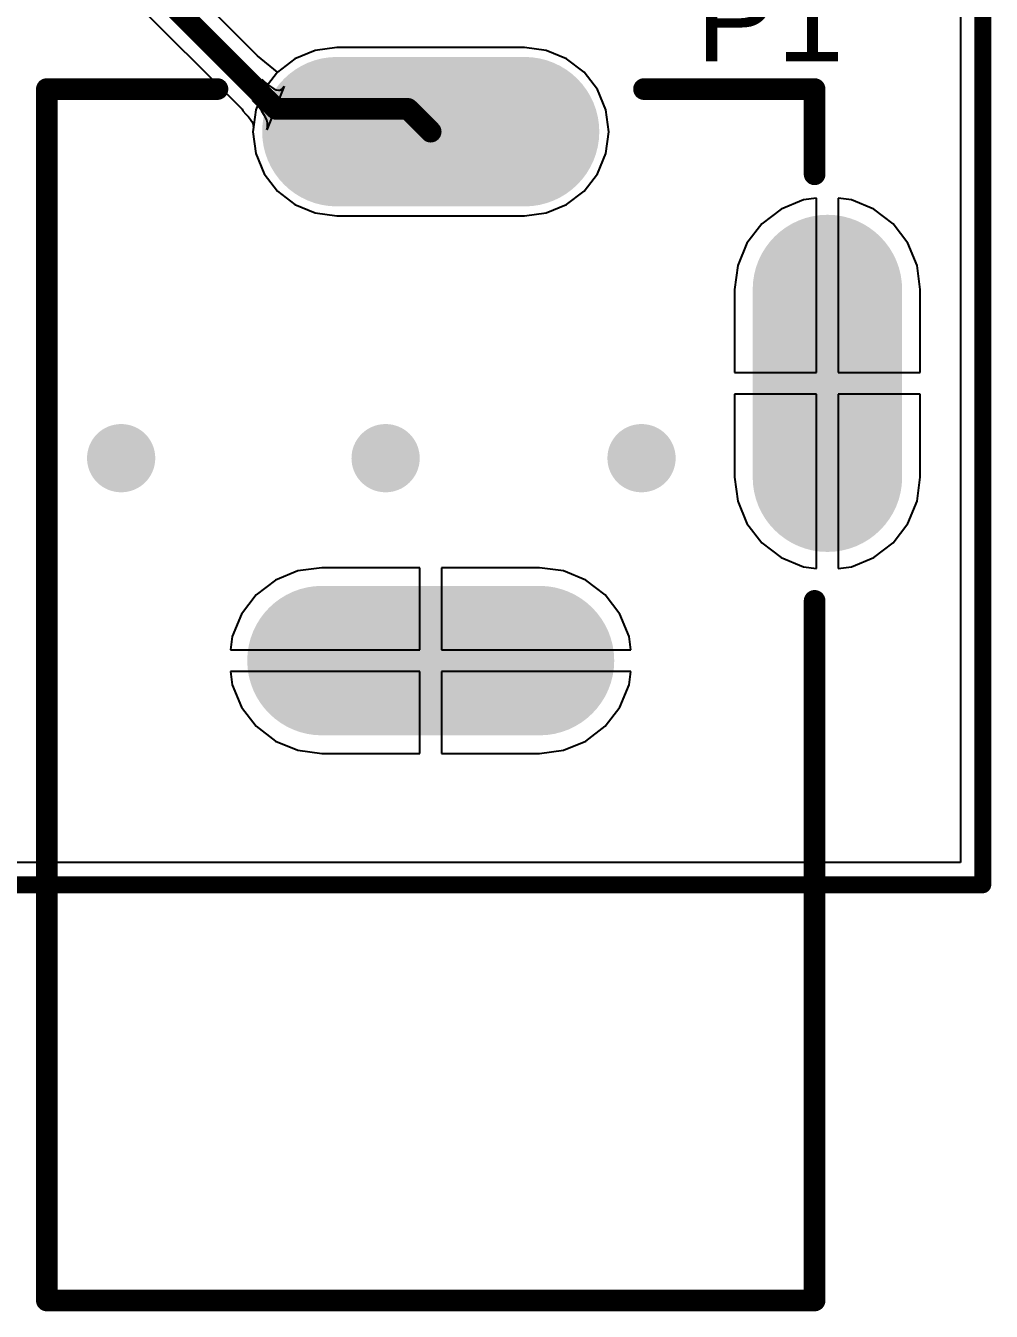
# Model space of a CAD drawing. Header units: inches. Extents: x 0 to 5455, y -5 to 5444.
# Drawn here: x 16.78 to 28.1, y -5 to 10.07 of the extents above; entities that cross this region are included whole.
import ezdxf

# ---------------------------------------------------------------- set-up
doc = ezdxf.new("R2010")
doc.units = ezdxf.units.IN
for name, color, linetype in [('Board Outline', 6, 'Continuous'), ('Bottom Layer', 5, 'Continuous'), ('Bottom Solder', 6, 'Continuous'), ('Multi-Layer', 9, 'Continuous'), ('Pad Holes', 156, 'Continuous'), ('Top Layer', 1, 'Continuous'), ('Top Overlay', 2, 'Continuous'), ('Top Solder', 216, 'Continuous'), ('Via Holes', 16, 'Continuous')]:
    doc.layers.add(name, color=color, linetype=linetype)
doc.styles.add('Arial', font='', dxfattribs={"height": 0.2})
doc.styles.get('Arial').set_extended_font_data('Arial')

# ---------------------------------------------------------------- blocks, each defined once
blk = doc.blocks.new('F0972D8A_C5C0_4A84_836D_A9666EE65C2D_20')
at = {"layer": 'Bottom Layer'}
h = blk.add_hatch(color=5, dxfattribs=at)
edge = h.paths.add_edge_path()
edge.add_arc((-6.2, -1.275), 0.825, 180, 360)
edge.add_line((-5.375, -1.275), (-5.375, 1.275))
edge.add_arc((-6.2, 1.275), 0.825, 0, 180)
edge.add_line((-7.025, 1.275), (-7.025, -1.275))
h = blk.add_hatch(color=5, dxfattribs=at)
edge = h.paths.add_edge_path()
edge.add_arc((0, -1.1), 0.825, 180, 360)
edge.add_line((0.825, -1.1), (0.825, 1.1))
edge.add_arc((0, 1.1), 0.825, 0, 180)
edge.add_line((-0.825, 1.1), (-0.825, -1.1))
h = blk.add_hatch(color=5, dxfattribs=at)
edge = h.paths.add_edge_path()
edge.add_arc((-1.85, -4.65), 0.825, 270, 450)
edge.add_line((-1.85, -3.825), (-4.05, -3.825))
edge.add_arc((-4.05, -4.65), 0.825, 90, 270)
edge.add_line((-4.05, -5.475), (-1.85, -5.475))
at = {"layer": 'Bottom Solder'}
h = blk.add_hatch(color=6, dxfattribs=at)
edge = h.paths.add_edge_path()
edge.add_arc((-6.2, -1.275), 0.876, 180, 360)
edge.add_line((-5.324, -1.275), (-5.324, 1.275))
edge.add_arc((-6.2, 1.275), 0.876, 0, 180)
edge.add_line((-7.076, 1.275), (-7.076, -1.275))
h = blk.add_hatch(color=6, dxfattribs=at)
edge = h.paths.add_edge_path()
edge.add_arc((0, -1.1), 0.876, 180, 360)
edge.add_line((0.876, -1.1), (0.876, 1.1))
edge.add_arc((0, 1.1), 0.876, 0, 180)
edge.add_line((-0.876, 1.1), (-0.876, -1.1))
h = blk.add_hatch(color=6, dxfattribs=at)
edge = h.paths.add_edge_path()
edge.add_arc((-1.85, -4.65), 0.876, 270, 450)
edge.add_line((-1.85, -3.774), (-4.05, -3.774))
edge.add_arc((-4.05, -4.65), 0.876, 90, 270)
edge.add_line((-4.05, -5.526), (-1.85, -5.526))
at = {"layer": 'Multi-Layer'}
h = blk.add_hatch(color=9, dxfattribs=at)
edge = h.paths.add_edge_path()
edge.add_arc((-6.2, -1.275), 0.825, 180, 360)
edge.add_line((-5.375, -1.275), (-5.375, 1.275))
edge.add_arc((-6.2, 1.275), 0.825, 0, 180)
edge.add_line((-7.025, 1.275), (-7.025, -1.275))
h = blk.add_hatch(color=9, dxfattribs=at)
edge = h.paths.add_edge_path()
edge.add_arc((0, -1.1), 0.825, 180, 360)
edge.add_line((0.825, -1.1), (0.825, 1.1))
edge.add_arc((0, 1.1), 0.825, 0, 180)
edge.add_line((-0.825, 1.1), (-0.825, -1.1))
h = blk.add_hatch(color=9, dxfattribs=at)
edge = h.paths.add_edge_path()
edge.add_arc((-1.85, -4.65), 0.825, 270, 450)
edge.add_line((-1.85, -3.825), (-4.05, -3.825))
edge.add_arc((-4.05, -4.65), 0.825, 90, 270)
edge.add_line((-4.05, -5.475), (-1.85, -5.475))
at = {"layer": 'Pad Holes'}
h = blk.add_hatch(color=7, dxfattribs=at)
edge = h.paths.add_edge_path()
edge.add_arc((-6.2, -1.275), 0.4, 180, 360)
edge.add_line((-5.8, -1.275), (-5.8, 1.275))
edge.add_arc((-6.2, 1.275), 0.4, 0, 180)
edge.add_line((-6.6, 1.275), (-6.6, -1.275))
h = blk.add_hatch(color=7, dxfattribs=at)
edge = h.paths.add_edge_path()
edge.add_arc((0, -1.1), 0.4, 180, 360)
edge.add_line((0.4, -1.1), (0.4, 1.1))
edge.add_arc((0, 1.1), 0.4, 0, 180)
edge.add_line((-0.4, 1.1), (-0.4, -1.1))
h = blk.add_hatch(color=7, dxfattribs=at)
edge = h.paths.add_edge_path()
edge.add_arc((-1.85, -4.65), 0.4, 270, 450)
edge.add_line((-1.85, -4.25), (-4.05, -4.25))
edge.add_arc((-4.05, -4.65), 0.4, 90, 270)
edge.add_line((-4.05, -5.05), (-1.85, -5.05))
at = {"layer": 'Top Layer'}
h = blk.add_hatch(color=1, dxfattribs=at)
edge = h.paths.add_edge_path()
edge.add_arc((-6.2, -1.275), 0.825, 180, 360)
edge.add_line((-5.375, -1.275), (-5.375, 1.275))
edge.add_arc((-6.2, 1.275), 0.825, 0, 180)
edge.add_line((-7.025, 1.275), (-7.025, -1.275))
h = blk.add_hatch(color=1, dxfattribs=at)
edge = h.paths.add_edge_path()
edge.add_arc((0, -1.1), 0.825, 180, 360)
edge.add_line((0.825, -1.1), (0.825, 1.1))
edge.add_arc((0, 1.1), 0.825, 0, 180)
edge.add_line((-0.825, 1.1), (-0.825, -1.1))
h = blk.add_hatch(color=1, dxfattribs=at)
edge = h.paths.add_edge_path()
edge.add_arc((-1.85, -4.65), 0.825, 270, 450)
edge.add_line((-1.85, -3.825), (-4.05, -3.825))
edge.add_arc((-4.05, -4.65), 0.825, 90, 270)
edge.add_line((-4.05, -5.475), (-1.85, -5.475))
at = {"layer": 'Top Solder'}
h = blk.add_hatch(color=216, dxfattribs=at)
edge = h.paths.add_edge_path()
edge.add_arc((-6.2, -1.275), 0.876, 180, 360)
edge.add_line((-5.324, -1.275), (-5.324, 1.275))
edge.add_arc((-6.2, 1.275), 0.876, 0, 180)
edge.add_line((-7.076, 1.275), (-7.076, -1.275))
h = blk.add_hatch(color=216, dxfattribs=at)
edge = h.paths.add_edge_path()
edge.add_arc((0, -1.1), 0.876, 180, 360)
edge.add_line((0.876, -1.1), (0.876, 1.1))
edge.add_arc((0, 1.1), 0.876, 0, 180)
edge.add_line((-0.876, 1.1), (-0.876, -1.1))
h = blk.add_hatch(color=216, dxfattribs=at)
edge = h.paths.add_edge_path()
edge.add_arc((-1.85, -4.65), 0.876, 270, 450)
edge.add_line((-1.85, -3.774), (-4.05, -3.774))
edge.add_arc((-4.05, -4.65), 0.876, 90, 270)
edge.add_line((-4.05, -5.526), (-1.85, -5.526))
at = {"layer": 'Top Overlay'}
for points in [[(-13.7, 4.5, 0.254, 0.254, 0), (-11.7, 4.5, 0.254, 0.254, 0)], [(-13.7, 4.5, 0.254, 0.254, 0), (-13.7, 0, 0.254, 0.254, 0)], [(-11.7, 4.5, 0.254, 0.254, 0), (0.5, 4.5, 0.254, 0.254, 0)], [(0.5, 4.5, 0.254, 0.254, 0), (0.5, 2.5, 0.254, 0.254, 0)], [(-13.7, 0, 0.254, 0.254, 0), (-13.7, -4.5, 0.254, 0.254, 0)], [(0.5, -2.5, 0.254, 0.254, 0), (0.5, -4.5, 0.254, 0.254, 0)], [(-13.7, -4.5, 0.254, 0.254, 0), (-11.7, -4.5, 0.254, 0.254, 0)], [(-11.7, -4.5, 0.254, 0.254, 0), (-5.5, -4.5, 0.254, 0.254, 0)], [(-0.5, -4.5, 0.254, 0.254, 0), (0.5, -4.5, 0.254, 0.254, 0)]]:
    blk.add_lwpolyline(points, format="xyseb", dxfattribs=at)
for points in [[(-13.764, 4.5, 0.127, 0.127, 1), (-13.637, 4.5, 0.127, 0.127, 1)], [(-13.764, 4.5, 0.127, 0.127, 1), (-13.637, 4.5, 0.127, 0.127, 1)], [(-11.763, 4.5, 0.127, 0.127, 1), (-11.636, 4.5, 0.127, 0.127, 1)], [(-11.763, 4.5, 0.127, 0.127, 1), (-11.636, 4.5, 0.127, 0.127, 1)], [(0.436, 4.5, 0.127, 0.127, 1), (0.563, 4.5, 0.127, 0.127, 1)], [(0.436, 4.5, 0.127, 0.127, 1), (0.563, 4.5, 0.127, 0.127, 1)], [(0.436, 2.5, 0.127, 0.127, 1), (0.563, 2.5, 0.127, 0.127, 1)], [(-13.764, 0, 0.127, 0.127, 1), (-13.637, 0, 0.127, 0.127, 1)], [(-13.764, 0, 0.127, 0.127, 1), (-13.637, 0, 0.127, 0.127, 1)], [(0.436, -2.5, 0.127, 0.127, 1), (0.563, -2.5, 0.127, 0.127, 1)], [(-13.764, -4.5, 0.127, 0.127, 1), (-13.637, -4.5, 0.127, 0.127, 1)], [(-13.764, -4.5, 0.127, 0.127, 1), (-13.637, -4.5, 0.127, 0.127, 1)], [(-11.763, -4.5, 0.127, 0.127, 1), (-11.636, -4.5, 0.127, 0.127, 1)], [(-11.763, -4.5, 0.127, 0.127, 1), (-11.636, -4.5, 0.127, 0.127, 1)], [(-5.563, -4.5, 0.127, 0.127, 1), (-5.436, -4.5, 0.127, 0.127, 1)], [(-0.563, -4.5, 0.127, 0.127, 1), (-0.436, -4.5, 0.127, 0.127, 1)], [(0.436, -4.5, 0.127, 0.127, 1), (0.563, -4.5, 0.127, 0.127, 1)], [(0.436, -4.5, 0.127, 0.127, 1), (0.563, -4.5, 0.127, 0.127, 1)]]:
    blk.add_lwpolyline(points, format="xyseb", close=True, dxfattribs=at)

msp = doc.modelspace()

# ---------------------------------------------------------------- hatches: boundary and pattern name
at = {"layer": 'Bottom Layer'}
h = msp.add_hatch(color=5, dxfattribs=at)
edge = h.paths.add_edge_path()
edge.add_arc((17.9, 5), 0.4, 0, 360)
h = msp.add_hatch(color=5, dxfattribs=at)
edge = h.paths.add_edge_path()
edge.add_arc((21, 5), 0.4, 0, 360)
h = msp.add_hatch(color=5, dxfattribs=at)
edge = h.paths.add_edge_path()
edge.add_arc((24, 5), 0.4, 0, 360)
at = {"layer": 'Top Layer'}
h = msp.add_hatch(color=1, dxfattribs=at)
edge = h.paths.add_edge_path()
edge.add_arc((17.9, 5), 0.4, 0, 360)
h = msp.add_hatch(color=1, dxfattribs=at)
edge = h.paths.add_edge_path()
edge.add_arc((21, 5), 0.4, 0, 360)
h = msp.add_hatch(color=1, dxfattribs=at)
edge = h.paths.add_edge_path()
edge.add_arc((24, 5), 0.4, 0, 360)
at = {"layer": 'Via Holes'}
h = msp.add_hatch(color=7, dxfattribs=at)
edge = h.paths.add_edge_path()
edge.add_arc((17.9, 5), 0.2, 0, 360)
h = msp.add_hatch(color=7, dxfattribs=at)
edge = h.paths.add_edge_path()
edge.add_arc((21, 5), 0.2, 0, 360)
h = msp.add_hatch(color=7, dxfattribs=at)
edge = h.paths.add_edge_path()
edge.add_arc((24, 5), 0.2, 0, 360)

# ---------------------------------------------------------------- linework, layer by layer
at = {"layer": 'Board Outline'}
for points in [[(28, 38, 0.2, 0.2, 0), (28, 0, 0.2, 0.2, 0)], [(0, 0, 0.2, 0.2, 0), (28, 0, 0.2, 0.2, 0)]]:
    msp.add_lwpolyline(points, format="xyseb", dxfattribs=at)
msp.add_lwpolyline([(27.95, 0, 0.1, 0.1, 1), (28.05, 0, 0.1, 0.1, 1)], format="xyseb", close=True, dxfattribs=at)
msp.add_lwpolyline([(27.95, 0, 0.1, 0.1, 1), (28.05, 0, 0.1, 0.1, 1)], format="xyseb", close=True, dxfattribs=at)
at = {"layer": 'Bottom Layer'}
for p, q in [((27.741, 37.741), (27.741, 0.259)), ((20.429, 9.813), (20.174, 9.779)), ((22.629, 9.813), (20.429, 9.813)), ((22.884, 9.779), (22.629, 9.813)), ((19.936, 9.681), (19.732, 9.524)), ((20.174, 9.779), (19.936, 9.681)), ((23.122, 9.681), (22.884, 9.779)), ((23.326, 9.524), (23.122, 9.681)), ((19.732, 9.524), (19.575, 9.32)), ((23.483, 9.32), (23.326, 9.524)), ((19.575, 9.32), (19.477, 9.082)), ((23.581, 9.082), (23.483, 9.32)), ((19.477, 9.082), (19.443, 8.827)), ((23.615, 8.827), (23.581, 9.082)), ((19.443, 8.827), (19.477, 8.572)), ((23.581, 8.572), (23.615, 8.827)), ((19.477, 8.572), (19.575, 8.334)), ((23.483, 8.334), (23.581, 8.572)), ((19.575, 8.334), (19.732, 8.13)), ((23.326, 8.13), (23.483, 8.334)), ((19.732, 8.13), (19.936, 7.973)), ((23.122, 7.973), (23.326, 8.13)), ((25.897, 8.028), (25.635, 7.92)), ((26.052, 8.049), (25.897, 8.028)), ((26.052, 6.004), (26.052, 8.049)), ((26.461, 8.028), (26.306, 8.049)), ((26.306, 8.049), (26.306, 6.004)), ((26.723, 7.92), (26.461, 8.028)), ((19.936, 7.973), (20.174, 7.875)), ((20.174, 7.875), (20.429, 7.841)), ((20.429, 7.841), (22.629, 7.841)), ((22.629, 7.841), (22.884, 7.875)), ((22.884, 7.875), (23.122, 7.973)), ((25.635, 7.92), (25.409, 7.747)), ((26.949, 7.747), (26.723, 7.92)), ((25.409, 7.747), (25.236, 7.521)), ((27.122, 7.521), (26.949, 7.747)), ((25.236, 7.521), (25.128, 7.259)), ((27.23, 7.259), (27.122, 7.521)), ((25.128, 7.259), (25.091, 6.977)), ((27.267, 6.977), (27.23, 7.259)), ((25.091, 6.977), (25.091, 6.004)), ((27.267, 6.004), (27.267, 6.977)), ((25.091, 6.004), (26.052, 6.004)), ((26.306, 6.004), (27.267, 6.004)), ((26.052, 5.75), (25.091, 5.75)), ((25.091, 5.75), (25.091, 4.777)), ((26.052, 3.705), (26.052, 5.75)), ((27.267, 5.75), (26.306, 5.75)), ((26.306, 5.75), (26.306, 3.705)), ((27.267, 4.777), (27.267, 5.75)), ((25.091, 4.777), (25.128, 4.495)), ((27.23, 4.495), (27.267, 4.777)), ((25.128, 4.495), (25.236, 4.233)), ((27.122, 4.233), (27.23, 4.495)), ((25.236, 4.233), (25.409, 4.007)), ((26.949, 4.007), (27.122, 4.233)), ((25.409, 4.007), (25.635, 3.834)), ((26.723, 3.834), (26.949, 4.007)), ((25.635, 3.834), (25.897, 3.726)), ((26.461, 3.726), (26.723, 3.834)), ((19.972, 3.678), (19.71, 3.57)), ((20.254, 3.715), (19.972, 3.678)), ((21.402, 3.715), (20.254, 3.715)), ((21.402, 2.754), (21.402, 3.715)), ((22.804, 3.715), (21.656, 3.715)), ((21.656, 3.715), (21.656, 2.754)), ((23.086, 3.678), (22.804, 3.715)), ((23.348, 3.57), (23.086, 3.678)), ((25.897, 3.726), (26.052, 3.705)), ((26.306, 3.705), (26.461, 3.726)), ((19.71, 3.57), (19.484, 3.397)), ((23.574, 3.397), (23.348, 3.57)), ((19.484, 3.397), (19.311, 3.171)), ((23.747, 3.171), (23.574, 3.397)), ((19.311, 3.171), (19.203, 2.909)), ((23.855, 2.909), (23.747, 3.171)), ((19.203, 2.909), (19.182, 2.754)), ((23.876, 2.754), (23.855, 2.909)), ((19.182, 2.754), (21.402, 2.754)), ((21.656, 2.754), (23.876, 2.754)), ((21.402, 2.5), (19.182, 2.5)), ((19.182, 2.5), (19.203, 2.345)), ((21.402, 1.539), (21.402, 2.5)), ((23.876, 2.5), (21.656, 2.5)), ((21.656, 2.5), (21.656, 1.539)), ((23.855, 2.345), (23.876, 2.5)), ((19.203, 2.345), (19.311, 2.083)), ((23.747, 2.083), (23.855, 2.345)), ((19.311, 2.083), (19.484, 1.857)), ((23.574, 1.857), (23.747, 2.083)), ((19.484, 1.857), (19.71, 1.684)), ((23.348, 1.684), (23.574, 1.857)), ((19.71, 1.684), (19.972, 1.576)), ((23.086, 1.576), (23.348, 1.684)), ((19.972, 1.576), (20.254, 1.539)), ((20.254, 1.539), (21.402, 1.539)), ((21.656, 1.539), (22.804, 1.539)), ((22.804, 1.539), (23.086, 1.576)), ((27.741, 0.259), (7.403, 0.259))]:
    msp.add_line(p, q, dxfattribs=at)
at = {"layer": 'Top Layer'}
for p, q in [((27.741, 25.798), (27.741, 0.259)), ((19.499, 9.715), (18.218, 10.997)), ((17.813, 10.595), (19.32, 9.089)), ((20.429, 9.813), (20.174, 9.779)), ((22.629, 9.813), (20.429, 9.813)), ((22.884, 9.779), (22.629, 9.813)), ((19.732, 9.524), (19.499, 9.715)), ((19.936, 9.681), (19.732, 9.524)), ((20.174, 9.779), (19.936, 9.681)), ((23.122, 9.681), (22.884, 9.779)), ((23.326, 9.524), (23.122, 9.681)), ((23.483, 9.32), (23.326, 9.524)), ((19.445, 9.187), (19.55, 9.441)), ((19.55, 9.441), (19.59, 9.403)), ((19.59, 9.403), (19.627, 9.371)), ((19.809, 9.362), (19.608, 8.847)), ((19.627, 9.371), (19.661, 9.347)), ((19.661, 9.347), (19.691, 9.329)), ((19.797, 9.34), (19.809, 9.362)), ((19.691, 9.329), (19.719, 9.317)), ((19.719, 9.317), (19.743, 9.313)), ((19.743, 9.313), (19.764, 9.315)), ((19.764, 9.315), (19.782, 9.324)), ((19.782, 9.324), (19.797, 9.34)), ((23.581, 9.082), (23.483, 9.32)), ((19.32, 9.089), (19.326, 9.073)), ((19.326, 9.073), (19.363, 9.034)), ((19.485, 9.145), (19.445, 9.187)), ((19.52, 9.105), (19.485, 9.145)), ((19.549, 9.067), (19.52, 9.105)), ((19.573, 9.03), (19.549, 9.067)), ((23.615, 8.827), (23.581, 9.082)), ((19.363, 9.034), (19.392, 9.001)), ((19.392, 9.001), (19.415, 8.971)), ((19.415, 8.971), (19.432, 8.945)), ((19.432, 8.945), (19.443, 8.924)), ((19.443, 8.924), (19.449, 8.909)), ((19.449, 8.909), (19.452, 8.901)), ((19.452, 8.9), (19.449, 8.891)), ((19.449, 8.891), (19.45, 8.881)), ((19.452, 8.901), (19.452, 8.9)), ((19.592, 8.996), (19.573, 9.03)), ((19.606, 8.962), (19.592, 8.996)), ((19.614, 8.931), (19.606, 8.962)), ((19.617, 8.901), (19.614, 8.931)), ((19.615, 8.873), (19.617, 8.901)), ((19.45, 8.881), (19.443, 8.827)), ((19.443, 8.827), (19.477, 8.572)), ((19.608, 8.847), (19.615, 8.873)), ((23.581, 8.572), (23.615, 8.827)), ((19.477, 8.572), (19.575, 8.334)), ((23.483, 8.334), (23.581, 8.572)), ((19.575, 8.334), (19.732, 8.13)), ((23.326, 8.13), (23.483, 8.334)), ((19.732, 8.13), (19.936, 7.973)), ((23.122, 7.973), (23.326, 8.13)), ((25.897, 8.028), (25.635, 7.92)), ((26.052, 8.049), (25.897, 8.028)), ((26.052, 6.004), (26.052, 8.049)), ((26.461, 8.028), (26.306, 8.049)), ((26.306, 8.049), (26.306, 6.004)), ((26.723, 7.92), (26.461, 8.028)), ((19.936, 7.973), (20.174, 7.875)), ((20.174, 7.875), (20.429, 7.841)), ((20.429, 7.841), (22.629, 7.841)), ((22.629, 7.841), (22.884, 7.875)), ((22.884, 7.875), (23.122, 7.973)), ((25.635, 7.92), (25.409, 7.747)), ((26.949, 7.747), (26.723, 7.92)), ((25.409, 7.747), (25.236, 7.521)), ((27.122, 7.521), (26.949, 7.747)), ((25.236, 7.521), (25.128, 7.259)), ((27.23, 7.259), (27.122, 7.521)), ((25.128, 7.259), (25.091, 6.977)), ((27.267, 6.977), (27.23, 7.259)), ((25.091, 6.977), (25.091, 6.004)), ((27.267, 6.004), (27.267, 6.977)), ((25.091, 6.004), (26.052, 6.004)), ((26.306, 6.004), (27.267, 6.004)), ((26.052, 5.75), (25.091, 5.75)), ((25.091, 5.75), (25.091, 4.777)), ((26.052, 3.705), (26.052, 5.75)), ((27.267, 5.75), (26.306, 5.75)), ((26.306, 5.75), (26.306, 3.705)), ((27.267, 4.777), (27.267, 5.75)), ((25.091, 4.777), (25.128, 4.495)), ((27.23, 4.495), (27.267, 4.777)), ((25.128, 4.495), (25.236, 4.233)), ((27.122, 4.233), (27.23, 4.495)), ((25.236, 4.233), (25.409, 4.007)), ((26.949, 4.007), (27.122, 4.233)), ((25.409, 4.007), (25.635, 3.834)), ((26.723, 3.834), (26.949, 4.007)), ((25.635, 3.834), (25.897, 3.726)), ((26.461, 3.726), (26.723, 3.834)), ((19.972, 3.678), (19.71, 3.57)), ((20.254, 3.715), (19.972, 3.678)), ((21.402, 3.715), (20.254, 3.715)), ((21.402, 2.754), (21.402, 3.715)), ((22.804, 3.715), (21.656, 3.715)), ((21.656, 3.715), (21.656, 2.754)), ((23.086, 3.678), (22.804, 3.715)), ((23.348, 3.57), (23.086, 3.678)), ((25.897, 3.726), (26.052, 3.705)), ((26.306, 3.705), (26.461, 3.726)), ((19.71, 3.57), (19.484, 3.397)), ((23.574, 3.397), (23.348, 3.57)), ((19.484, 3.397), (19.311, 3.171)), ((23.747, 3.171), (23.574, 3.397)), ((19.311, 3.171), (19.203, 2.909)), ((23.855, 2.909), (23.747, 3.171)), ((19.203, 2.909), (19.182, 2.754)), ((23.876, 2.754), (23.855, 2.909)), ((19.182, 2.754), (21.402, 2.754)), ((21.656, 2.754), (23.876, 2.754)), ((21.402, 2.5), (19.182, 2.5)), ((19.182, 2.5), (19.203, 2.345)), ((21.402, 1.539), (21.402, 2.5)), ((23.876, 2.5), (21.656, 2.5)), ((21.656, 2.5), (21.656, 1.539)), ((23.855, 2.345), (23.876, 2.5)), ((19.203, 2.345), (19.311, 2.083)), ((23.747, 2.083), (23.855, 2.345)), ((19.311, 2.083), (19.484, 1.857)), ((23.574, 1.857), (23.747, 2.083)), ((19.484, 1.857), (19.71, 1.684)), ((23.348, 1.684), (23.574, 1.857)), ((19.71, 1.684), (19.972, 1.576)), ((23.086, 1.576), (23.348, 1.684)), ((19.972, 1.576), (20.254, 1.539)), ((20.254, 1.539), (21.402, 1.539)), ((21.656, 1.539), (22.804, 1.539)), ((22.804, 1.539), (23.086, 1.576)), ((27.741, 0.259), (7.403, 0.259))]:
    msp.add_line(p, q, dxfattribs=at)
for points in [[(17.465, 11.347, 0.254, 0.254, 0), (19.717, 9.094, 0.254, 0.254, 0)], [(19.717, 9.094, 0.254, 0.254, 0), (21.262, 9.094, 0.254, 0.254, 0)], [(21.262, 9.094, 0.254, 0.254, 0), (21.529, 8.827, 0.254, 0.254, 0)]]:
    msp.add_lwpolyline(points, format="xyseb", dxfattribs=at)
for points in [[(19.654, 9.094, 0.127, 0.127, 1), (19.781, 9.094, 0.127, 0.127, 1)], [(19.654, 9.094, 0.127, 0.127, 1), (19.781, 9.094, 0.127, 0.127, 1)], [(21.198, 9.094, 0.127, 0.127, 1), (21.325, 9.094, 0.127, 0.127, 1)], [(21.198, 9.094, 0.127, 0.127, 1), (21.325, 9.094, 0.127, 0.127, 1)], [(21.465, 8.827, 0.127, 0.127, 1), (21.592, 8.827, 0.127, 0.127, 1)]]:
    msp.add_lwpolyline(points, format="xyseb", close=True, dxfattribs=at)

# ---------------------------------------------------------------- block references
at = {"rotation": 90}
msp.add_blockref('F0972D8A_C5C0_4A84_836D_A9666EE65C2D_20', (21.529, 8.827), dxfattribs=at)

# ---------------------------------------------------------------- texts
at = {"layer": 'Top Overlay', "style": 'Arial'}
msp.add_text('P1', height=1.016, dxfattribs=at).set_placement((24.638, 9.652))

doc.saveas('drawing.dxf')
